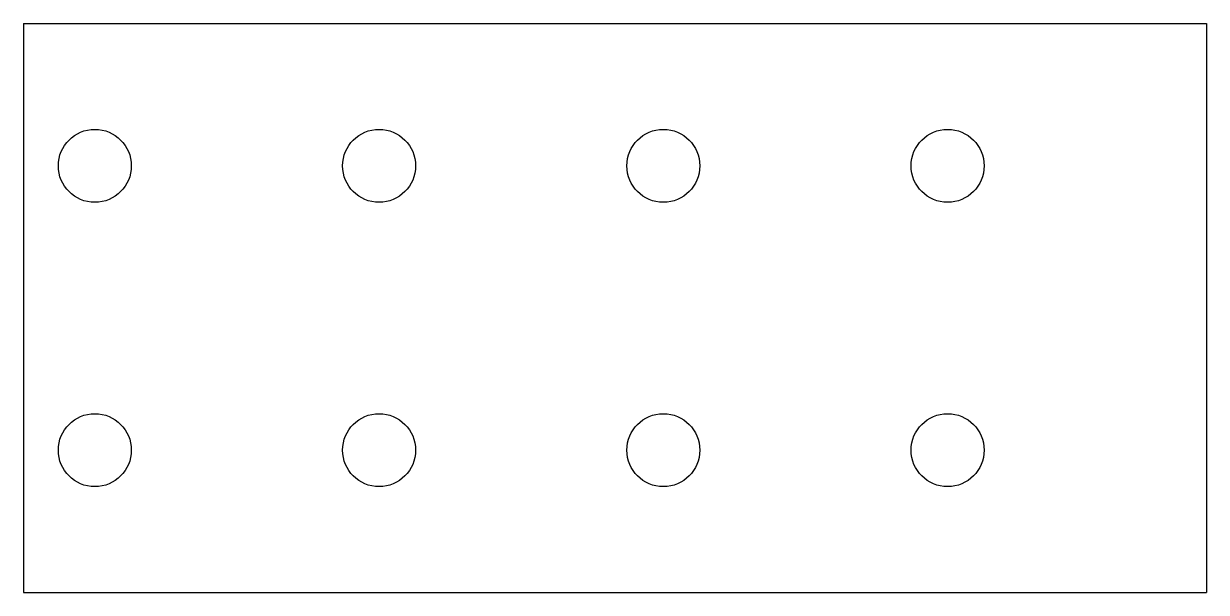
# Model space of a CAD drawing. Header units: millimetres. Extents: x 20 to 72.8, y -12.7 to 12.7.
import ezdxf

# ---------------------------------------------------------------- set-up
doc = ezdxf.new("R2010")
doc.units = ezdxf.units.MM

msp = doc.modelspace()

# ---------------------------------------------------------------- linework, layer by layer
at = {"color": 7, "linetype": 'Continuous', "lineweight": 25}
for p, q in [((20, 12.7), (72.84, 12.7)), ((20, 12.7), (20, -12.7)), ((72.84, 12.7), (72.84, -12.7)), ((20, -12.7), (72.84, -12.7))]:
    msp.add_line(p, q, dxfattribs=at)
for centre in [(23.18, 6.35), (35.88, 6.35), (48.58, 6.35), (61.28, 6.35), (23.18, -6.35), (35.88, -6.35), (48.58, -6.35), (61.28, -6.35)]:
    msp.add_circle(centre, 1.63, dxfattribs=at)

doc.saveas('drawing.dxf')
